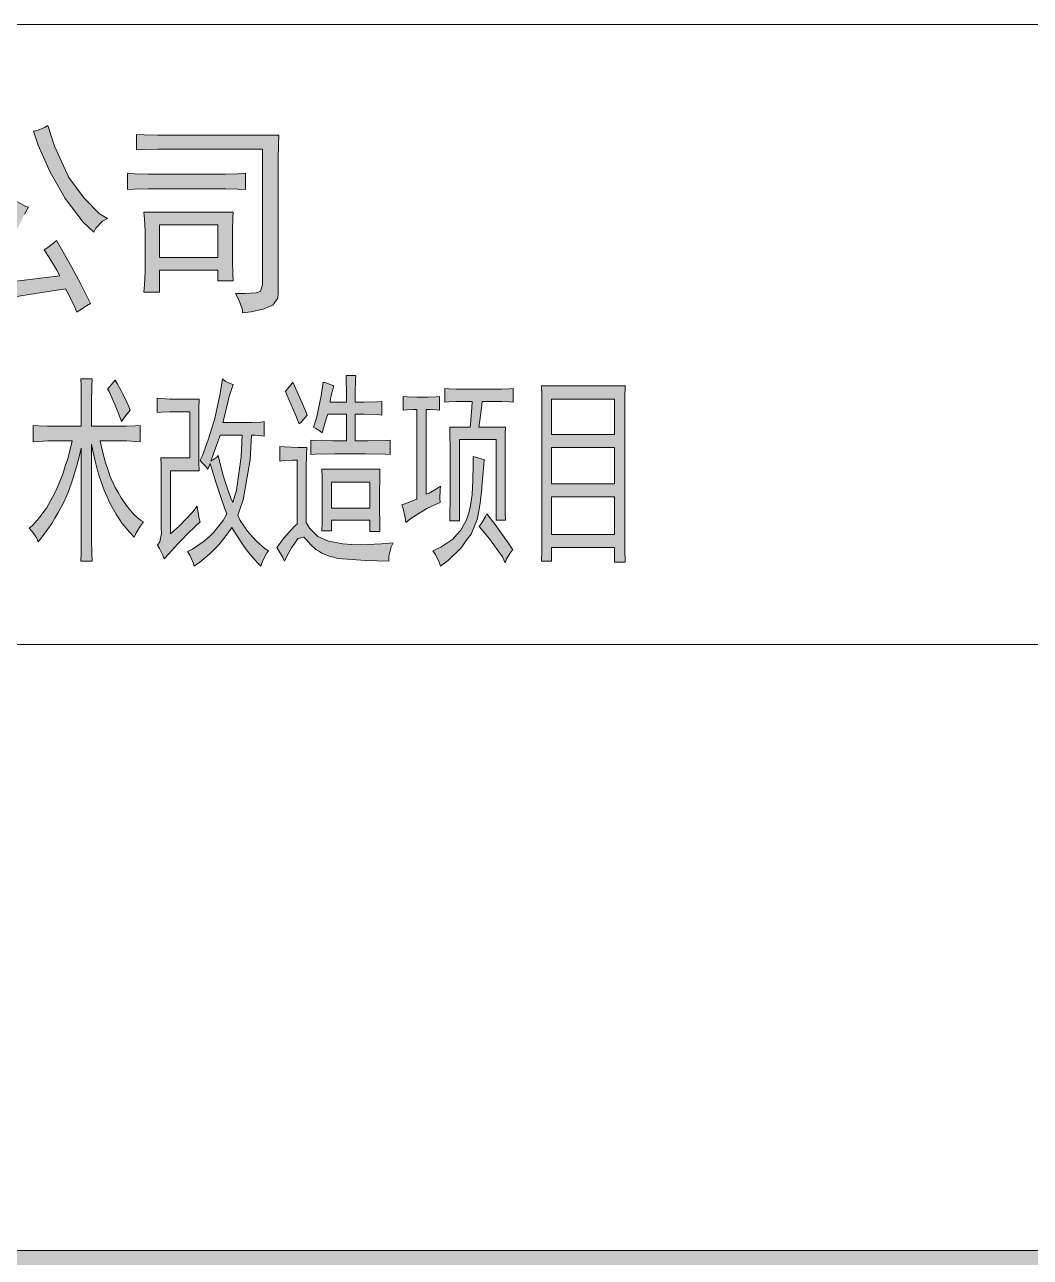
# Model space of a CAD drawing. Header units: millimetres. Extents: x 0 to 207, y 0 to 293.
# Drawn here: x 135.37 to 153.55, y 242.76 to 265.05 of the extents above; entities that cross this region are included whole.
import ezdxf

# ---------------------------------------------------------------- set-up
doc = ezdxf.new("R2010")
doc.units = ezdxf.units.MM

msp = doc.modelspace()

# ---------------------------------------------------------------- hatches: boundary and pattern name
h = msp.add_hatch(color=0)
h.dxf.hatch_style = 2
h.paths.add_polyline_path([(135.784167, 263.228667), (135.904111, 262.854722), (136.165167, 262.290278), (136.30275, 262.103306), (136.443861, 261.912806), (136.722556, 261.634111), (136.863667, 261.545917), (136.771944, 261.496528), (136.652, 261.373056), (136.62025, 261.298972), (136.426222, 261.482417), (136.098139, 261.90575), (135.964083, 262.145639), (135.830028, 262.385528), (135.611306, 262.875889), (135.526639, 263.126361), (135.597194, 263.140472), (135.724194, 263.189861)])
h = msp.add_hatch(color=0)
h.dxf.hatch_style = 2
h.paths.add_polyline_path([(139.961056, 263.052278), (139.957528, 262.89), (139.950472, 262.607778), (139.950472, 262.480778), (139.950472, 260.201833), (139.943417, 260.106583), (139.855222, 259.979583), (139.777611, 259.947833), (139.696472, 259.912556), (139.460111, 259.859639), (139.308417, 259.838472), (139.308417, 259.901972), (139.241389, 260.078361), (139.177889, 260.187722), (139.343694, 260.187722), (139.551833, 260.201833), (139.590639, 260.215944), (139.629444, 260.230056), (139.66825, 260.342944), (139.66825, 260.434667), (139.66825, 262.801806), (137.893778, 262.801806), (137.777361, 262.801806), (137.526889, 262.79475), (137.389306, 262.787694), (137.389306, 263.066389), (137.526889, 263.059333), (137.770306, 263.052278), (137.879667, 263.052278)])
h = msp.add_hatch(color=0)
h.dxf.hatch_style = 2
h.paths.add_polyline_path([(138.909778, 262.35025), (138.990917, 262.35025), (139.216694, 262.357306), (139.357806, 262.364361), (139.357806, 262.071556), (139.22375, 262.078611), (139.005028, 262.085667), (138.920361, 262.085667), (137.724444, 262.085667), (137.6045, 262.085667), (137.354028, 262.078611), (137.2235, 262.071556), (137.2235, 262.364361), (137.354028, 262.357306), (137.6045, 262.35025), (137.724444, 262.35025)])
h = msp.add_hatch(color=0)
h.dxf.hatch_style = 2
h.paths.add_polyline_path([(136.002889, 260.50875), (135.949972, 260.611056), (135.808861, 260.843889), (135.720667, 260.977944), (135.784167, 261.020278), (135.893528, 261.108472), (135.939389, 261.150806), (136.034639, 260.992056), (136.214556, 260.674556), (136.299222, 260.515806), (136.380361, 260.360583), (136.510889, 260.106583), (136.55675, 260.011333), (136.482667, 259.969), (136.362722, 259.887861), (136.309806, 259.852583), (136.271, 259.940778), (136.168694, 260.152444), (136.105194, 260.275917), (135.674806, 260.208889), (135.068028, 260.113639), (134.891639, 260.085417), (134.711722, 260.057194), (134.457722, 259.990167), (134.383639, 259.954889), (134.362472, 260.025444), (134.291917, 260.187722), (134.239, 260.275917), (134.306028, 260.304139), (134.425972, 260.406444), (134.485944, 260.480528), (134.542389, 260.554611), (134.711722, 260.861528), (134.824611, 261.094361), (134.9375, 261.327194), (135.09625, 261.736417), (135.142111, 261.912806), (135.237361, 261.845778), (135.385528, 261.764639), (135.434917, 261.750528), (135.364361, 261.627056), (135.177389, 261.253111), (135.057444, 261.006167), (134.9375, 260.759222), (134.768167, 260.434667), (134.71525, 260.364111), (135.011583, 260.392333), (135.653639, 260.466417)])
h = msp.add_hatch(color=0)
h.paths.add_polyline_path([(139.139083, 261.662333), (139.132028, 261.560028), (139.124972, 261.341306), (139.124972, 261.224889), (139.124972, 260.903861), (139.124972, 260.787444), (139.132028, 260.547556), (139.139083, 260.420556), (138.856861, 260.420556), (138.856861, 260.611056), (137.802056, 260.611056), (137.802056, 260.215944), (137.519833, 260.215944), (137.533944, 260.35), (137.544528, 260.582833), (137.544528, 260.685139), (137.544528, 261.224889), (137.544528, 261.320139), (137.533944, 261.538861), (137.519833, 261.662333)])
h.paths.add_polyline_path([(138.856861, 260.843889), (138.856861, 261.4295), (137.802056, 261.4295), (137.802056, 260.843889)])
h = msp.add_hatch(color=0)
h.dxf.hatch_style = 2
h.paths.add_polyline_path([(136.390944, 257.788833), (136.390944, 258.064), (136.390944, 258.240389), (136.387417, 258.533194), (136.383889, 258.649611), (136.584972, 258.649611), (136.581444, 258.519083), (136.574389, 258.226278), (136.574389, 258.064), (136.574389, 257.788833), (137.12825, 257.788833), (137.202333, 257.788833), (137.364611, 257.795889), (137.452806, 257.802944), (137.452806, 257.510139), (137.368139, 257.517194), (137.212917, 257.52425), (137.135306, 257.52425), (136.733139, 257.52425), (136.761361, 257.386667), (136.828389, 257.129139), (136.870722, 257.012722), (136.909528, 256.896306), (137.004778, 256.684639), (137.057694, 256.589389), (137.110611, 256.494139), (137.2235, 256.331861), (137.287, 256.261306), (137.346972, 256.19075), (137.459861, 256.091972), (137.512778, 256.06375), (137.459861, 255.989667), (137.378722, 255.852083), (137.346972, 255.785056), (137.269361, 255.866194), (137.131778, 256.032), (137.075333, 256.113139), (137.018889, 256.197806), (136.909528, 256.398889), (136.856611, 256.515306), (136.803694, 256.631722), (136.719028, 256.871611), (136.68375, 256.991556), (136.652, 257.1115), (136.599083, 257.347861), (136.574389, 257.467806), (136.574389, 255.859139), (136.574389, 255.749778), (136.581444, 255.49225), (136.584972, 255.347611), (136.383889, 255.347611), (136.387417, 255.49225), (136.390944, 255.749778), (136.390944, 255.859139), (136.390944, 257.393722), (136.36625, 257.284361), (136.30275, 257.058583), (136.267472, 256.938639), (136.232194, 256.822222), (136.158111, 256.610556), (136.115778, 256.515306), (136.073444, 256.420056), (135.971139, 256.229556), (135.914694, 256.130778), (135.854722, 256.032), (135.703028, 255.816806), (135.611306, 255.696861), (135.586611, 255.763889), (135.501944, 255.887361), (135.4455, 255.947333), (135.505472, 255.996722), (135.632472, 256.137833), (135.695972, 256.2225), (135.759472, 256.310694), (135.872361, 256.504722), (135.92175, 256.610556), (135.971139, 256.716389), (136.062861, 256.942167), (136.101667, 257.065639), (136.140472, 257.185583), (136.203972, 257.414889), (136.225139, 257.52425), (135.85825, 257.52425), (135.787694, 257.52425), (135.618361, 257.517194), (135.523111, 257.510139), (135.523111, 257.802944), (135.618361, 257.795889), (135.780639, 257.788833), (135.847667, 257.788833)])
h = msp.add_hatch(color=0)
h.dxf.hatch_style = 2
h.paths.add_polyline_path([(137.004778, 258.621389), (137.040056, 258.561417), (137.107083, 258.445), (137.135306, 258.385028), (137.167056, 258.328583), (137.237611, 258.173361), (137.276417, 258.081639), (137.219972, 258.014611), (137.142361, 257.912306), (137.117667, 257.877028), (137.075333, 257.993444), (137.00125, 258.173361), (136.973028, 258.240389), (136.944806, 258.307417), (136.891889, 258.416778), (136.863667, 258.459111)])
h = msp.add_hatch(color=0)
h.paths.add_polyline_path([(139.22375, 256.180167), (139.266083, 256.084917), (139.396611, 255.894417), (139.481278, 255.799167), (139.565944, 255.703917), (139.714111, 255.573389), (139.774083, 255.538111), (139.745861, 255.499306), (139.675306, 255.361722), (139.6365, 255.259417), (139.580056, 255.319389), (139.456583, 255.456972), (139.393083, 255.538111), (139.329583, 255.61925), (139.188472, 255.830917), (139.110861, 255.961444), (139.03325, 255.845028), (138.878028, 255.647472), (138.796889, 255.566333), (138.71575, 255.485194), (138.535833, 255.3335), (138.433528, 255.259417), (138.415889, 255.326444), (138.355917, 255.456972), (138.310056, 255.524), (138.401778, 255.566333), (138.595806, 255.696861), (138.694583, 255.785056), (138.789833, 255.87325), (138.955639, 256.084917), (139.022667, 256.208389), (138.987389, 256.296583), (138.913306, 256.50825), (138.870972, 256.631722), (138.832167, 256.758722), (138.758083, 256.998611), (138.722806, 257.115028), (138.680472, 257.012722), (138.634611, 257.065639), (138.564056, 257.14325), (138.539361, 257.175), (138.581694, 257.263194), (138.687528, 257.541889), (138.743972, 257.735917), (138.803944, 257.929944), (138.902722, 258.385028), (138.941528, 258.649611), (138.994444, 258.607278), (139.093222, 258.554361), (139.135556, 258.547306), (139.110861, 258.473222), (139.061472, 258.310944), (139.040306, 258.219222), (139.015611, 258.1275), (138.973278, 257.947583), (138.952111, 257.859389), (139.389556, 257.859389), (139.481278, 257.859389), (139.6365, 257.866444), (139.696472, 257.877028), (139.696472, 257.612444), (139.654139, 257.6195), (139.537722, 257.626556), (139.467167, 257.626556), (139.442472, 257.182056), (139.319, 256.458861)])
h.paths.add_polyline_path([(138.733389, 257.160889), (138.772194, 257.182056), (138.839222, 257.231444), (138.863917, 257.263194), (138.895667, 257.136194), (138.959167, 256.899833), (138.994444, 256.786944), (139.029722, 256.674056), (139.09675, 256.487083), (139.1285, 256.413), (139.195528, 256.631722), (139.283722, 257.2385), (139.301361, 257.626556), (138.899194, 257.626556), (138.860389, 257.510139), (138.775722, 257.277306)])
h = msp.add_hatch(color=0)
h.dxf.hatch_style = 2
h.paths.add_polyline_path([(140.476111, 257.993444), (140.440833, 257.947583), (140.36675, 257.866444), (140.327944, 257.831167), (140.267972, 257.986389), (140.1445, 258.275667), (140.081, 258.416778), (140.116278, 258.459111), (140.183306, 258.547306), (140.215056, 258.589639), (140.320889, 258.356806), (140.451417, 258.056944)])
h = msp.add_hatch(color=0)
h.dxf.hatch_style = 2
h.paths.add_polyline_path([(140.959417, 258.519083), (140.931194, 258.437944), (140.899444, 258.293306), (140.888861, 258.226278), (141.188722, 258.226278), (141.188722, 258.402667), (141.181667, 258.642556), (141.178139, 258.709583), (141.354528, 258.709583), (141.351, 258.6355), (141.343944, 258.395611), (141.343944, 258.226278), (141.502694, 258.226278), (141.742583, 258.233333), (141.82725, 258.240389), (141.82725, 257.993444), (141.749639, 258.0005), (141.506222, 258.007556), (141.343944, 258.007556), (141.343944, 257.52425), (141.576778, 257.52425), (141.894278, 257.531306), (141.975417, 257.538361), (141.975417, 257.277306), (141.894278, 257.284361), (141.527389, 257.291417), (141.248694, 257.291417), (140.973528, 257.291417), (140.617222, 257.284361), (140.539611, 257.277306), (140.539611, 257.538361), (140.617222, 257.531306), (140.941778, 257.52425), (141.188722, 257.52425), (141.188722, 258.007556), (140.846528, 258.007556), (140.818306, 257.926417), (140.768917, 257.757083), (140.74775, 257.672417), (140.708944, 257.700639), (140.631333, 257.750028), (140.592528, 257.774722), (140.641917, 257.933472), (140.730111, 258.342694), (140.765389, 258.589639), (140.81125, 258.575528), (140.9065, 258.54025)])
h = msp.add_hatch(color=0)
h.dxf.hatch_style = 2
h.paths.add_polyline_path([(143.92275, 258.459111), (143.993306, 258.459111), (144.134417, 258.466167), (144.201444, 258.473222), (144.201444, 258.226278), (144.134417, 258.233333), (143.993306, 258.240389), (143.92275, 258.240389), (143.640528, 258.240389), (143.629944, 258.123972), (143.598194, 257.891139), (143.580556, 257.774722), (144.063861, 257.774722), (144.056806, 257.661833), (144.053278, 257.421944), (144.053278, 257.291417), (144.053278, 256.561167), (144.053278, 256.465917), (144.056806, 256.233083), (144.063861, 256.091972), (143.894528, 256.091972), (143.894528, 257.552472), (143.231306, 257.552472), (143.231306, 256.077861), (143.054917, 256.077861), (143.058444, 256.208389), (143.061972, 256.44475), (143.061972, 256.547056), (143.061972, 257.291417), (143.061972, 257.400778), (143.058444, 257.640667), (143.054917, 257.774722), (143.421806, 257.774722), (143.435917, 257.898194), (143.453556, 258.131028), (143.457083, 258.240389), (143.238361, 258.240389), (143.171333, 258.240389), (143.037278, 258.233333), (142.966722, 258.226278), (142.966722, 258.473222), (143.037278, 258.466167), (143.171333, 258.459111), (143.238361, 258.459111)])
h = msp.add_hatch(color=0)
h.paths.add_polyline_path([(146.226389, 258.519083), (146.222861, 258.307417), (146.219333, 257.90525), (146.219333, 257.71475), (146.219333, 256.003778), (146.219333, 255.894417), (146.222861, 255.559278), (146.226389, 255.3335), (146.035889, 255.3335), (146.035889, 255.594556), (144.896417, 255.594556), (144.896417, 255.347611), (144.712972, 255.347611), (144.7165, 255.545167), (144.720028, 255.859139), (144.720028, 255.975556), (144.720028, 257.71475), (144.720028, 257.954639), (144.7165, 258.356806), (144.712972, 258.519083)])
h.paths.add_polyline_path([(146.035889, 255.830917), (146.035889, 256.515306), (144.896417, 256.515306), (144.896417, 255.830917)])
h.paths.add_polyline_path([(146.035889, 256.751667), (146.035889, 257.407833), (144.896417, 257.407833), (144.896417, 256.751667)])
h.paths.add_polyline_path([(146.035889, 257.640667), (146.035889, 258.282722), (144.896417, 258.282722), (144.896417, 257.640667)])
h = msp.add_hatch(color=0)
h.dxf.hatch_style = 2
h.paths.add_polyline_path([(138.521722, 258.282722), (138.518194, 258.116917), (138.514667, 257.781778), (138.514667, 257.612444), (138.514667, 257.443111), (138.518194, 257.129139), (138.521722, 256.9845), (138.003139, 256.9845), (138.003139, 255.845028), (138.165417, 255.989667), (138.408833, 256.240139), (138.486444, 256.342444), (138.497028, 256.25425), (138.521722, 256.113139), (138.539361, 256.06375), (138.454694, 255.982611), (138.292417, 255.823861), (138.214806, 255.742722), (138.137194, 255.661583), (137.974917, 255.485194), (137.89025, 255.389944), (137.865556, 255.456972), (137.802056, 255.580444), (137.766778, 255.640417), (137.809111, 255.696861), (137.840861, 255.852083), (137.837333, 255.947333), (137.837333, 256.751667), (137.837333, 256.853972), (137.833806, 257.086806), (137.830278, 257.217333), (138.355917, 257.217333), (138.355917, 258.049889), (138.066639, 258.049889), (137.992556, 258.049889), (137.837333, 258.042833), (137.759722, 258.035778), (137.759722, 258.300361), (137.837333, 258.293306), (137.992556, 258.282722), (138.066639, 258.282722)])
h = msp.add_hatch(color=0)
h.dxf.hatch_style = 2
h.paths.add_polyline_path([(142.878528, 256.413), (142.797389, 256.377722), (142.642167, 256.300111), (142.571611, 256.261306), (142.501056, 256.218972), (142.345833, 256.113139), (142.257639, 256.049639), (142.247056, 256.137833), (142.211778, 256.296583), (142.187083, 256.370667), (142.257639, 256.391833), (142.391694, 256.44475), (142.458722, 256.472972), (142.458722, 258.09575), (142.402278, 258.09575), (142.278806, 258.088694), (142.211778, 258.081639), (142.211778, 258.328583), (142.285861, 258.321528), (142.458722, 258.314472), (142.553972, 258.314472), (142.65275, 258.314472), (142.807972, 258.321528), (142.871472, 258.328583), (142.871472, 258.081639), (142.822083, 258.088694), (142.698611, 258.09575), (142.624528, 258.09575), (142.624528, 256.561167), (142.680972, 256.582333), (142.815028, 256.656417), (142.889111, 256.705806), (142.878528, 256.631722), (142.875, 256.487083)])
h = msp.add_hatch(color=0)
h.dxf.hatch_style = 2
h.paths.add_polyline_path([(139.925778, 255.594556), (140.056306, 255.763889), (140.23975, 255.975556), (140.292667, 256.021417), (140.292667, 257.175), (140.208, 257.175), (140.052778, 257.167944), (139.978694, 257.160889), (139.978694, 257.421944), (140.063361, 257.414889), (140.310306, 257.407833), (140.469056, 257.407833), (140.465528, 257.27025), (140.458472, 257.051528), (140.458472, 256.970389), (140.458472, 256.049639), (140.514917, 255.947333), (140.670139, 255.799167), (140.765389, 255.756833), (140.864167, 255.7145), (141.121694, 255.661583), (141.283972, 255.654528), (141.44625, 255.647472), (141.816667, 255.661583), (142.028333, 255.68275), (141.993056, 255.612194), (141.95425, 255.442861), (141.950722, 255.347611), (141.527389, 255.361722), (141.029972, 255.397), (140.948833, 255.421694), (140.871222, 255.442861), (140.740694, 255.495778), (140.687778, 255.531056), (140.634861, 255.562806), (140.529028, 255.658056), (140.472583, 255.721556), (140.416139, 255.781528), (140.306778, 255.760361), (140.250333, 255.675694), (140.190361, 255.591028), (140.098639, 255.42875), (140.063361, 255.347611), (140.035139, 255.414639), (139.964583, 255.538111)])
h = msp.add_hatch(color=0)
h.dxf.hatch_style = 2
h.paths.add_polyline_path([(143.675806, 257.189111), (143.66875, 257.100917), (143.651111, 256.896306), (143.640528, 256.779889), (143.633472, 256.663472), (143.601722, 256.398889), (143.577028, 256.25425), (143.552333, 256.106083), (143.439444, 255.8415), (143.35125, 255.721556), (143.266583, 255.598083), (143.03375, 255.368778), (142.889111, 255.259417), (142.864417, 255.3335), (142.797389, 255.471083), (142.748, 255.538111), (142.892639, 255.601611), (143.107833, 255.749778), (143.181917, 255.830917), (143.252472, 255.908528), (143.358306, 256.099028), (143.393583, 256.208389), (143.425333, 256.31775), (143.460611, 256.557639), (143.467667, 256.684639), (143.471194, 256.811639), (143.474722, 257.093861), (143.474722, 257.245556), (143.520583, 257.231444), (143.619361, 257.203222)])
h = msp.add_hatch(color=0)
h.paths.add_polyline_path([(141.791972, 257.012722), (141.788444, 256.868083), (141.784917, 256.582333), (141.784917, 256.44475), (141.784917, 256.303639), (141.788444, 256.028472), (141.791972, 255.887361), (141.608528, 255.887361), (141.608528, 256.091972), (140.913556, 256.091972), (140.913556, 255.901472), (140.740694, 255.901472), (140.744222, 256.042583), (140.74775, 256.31775), (140.74775, 256.458861), (140.74775, 256.596444), (140.744222, 256.875139), (140.740694, 257.012722)])
h.paths.add_polyline_path([(141.608528, 256.310694), (141.608528, 256.779889), (140.913556, 256.779889), (140.913556, 256.310694)])
h = msp.add_hatch(color=0)
h.dxf.hatch_style = 2
h.paths.add_polyline_path([(143.721667, 256.208389), (143.873361, 256.010833), (144.109722, 255.68275), (144.194389, 255.552222), (144.152056, 255.509889), (144.0815, 255.389944), (144.053278, 255.319389), (144.007417, 255.42875), (143.774583, 255.756833), (143.587611, 255.975556), (143.633472, 256.042583), (143.7005, 256.159)])
h = msp.add_hatch(color=0)
h.dxf.hatch_style = 2
h.paths.add_polyline_path([(201.9935, 242.883972), (201.9935, 242.390083), (25.124833, 242.390083), (25.124833, 242.883972)])

# ---------------------------------------------------------------- linework, layer by layer
at = {"color": 0, "lineweight": 0}
for points in [[(77.840417, 265.052528), (201.9935, 265.052528)], [(135.237361, 261.845778), (135.385528, 261.764639), (135.434917, 261.750528), (135.364361, 261.627056)], [(135.011583, 260.392333), (135.653639, 260.466417), (136.002889, 260.50875), (135.949972, 260.611056), (135.808861, 260.843889), (135.720667, 260.977944), (135.784167, 261.020278), (135.893528, 261.108472), (135.939389, 261.150806), (136.034639, 260.992056), (136.214556, 260.674556), (136.299222, 260.515806), (136.380361, 260.360583), (136.510889, 260.106583), (136.55675, 260.011333), (136.482667, 259.969), (136.362722, 259.887861), (136.309806, 259.852583), (136.271, 259.940778), (136.168694, 260.152444), (136.105194, 260.275917), (135.674806, 260.208889), (135.068028, 260.113639)], [(77.840417, 253.844778), (201.9935, 253.844778)]]:
    msp.add_lwpolyline(points, dxfattribs=at)
for points in [[(135.784167, 263.228667), (135.904111, 262.854722), (136.165167, 262.290278), (136.30275, 262.103306), (136.443861, 261.912806), (136.722556, 261.634111), (136.863667, 261.545917), (136.771944, 261.496528), (136.652, 261.373056), (136.62025, 261.298972), (136.426222, 261.482417), (136.098139, 261.90575), (135.964083, 262.145639), (135.830028, 262.385528), (135.611306, 262.875889), (135.526639, 263.126361), (135.597194, 263.140472), (135.724194, 263.189861)], [(139.961056, 263.052278), (139.957528, 262.89), (139.950472, 262.607778), (139.950472, 262.480778), (139.950472, 260.201833), (139.943417, 260.106583), (139.855222, 259.979583), (139.777611, 259.947833), (139.696472, 259.912556), (139.460111, 259.859639), (139.308417, 259.838472), (139.308417, 259.901972), (139.241389, 260.078361), (139.177889, 260.187722), (139.343694, 260.187722), (139.551833, 260.201833), (139.590639, 260.215944), (139.629444, 260.230056), (139.66825, 260.342944), (139.66825, 260.434667), (139.66825, 262.801806), (137.893778, 262.801806), (137.777361, 262.801806), (137.526889, 262.79475), (137.389306, 262.787694), (137.389306, 263.066389), (137.526889, 263.059333), (137.770306, 263.052278), (137.879667, 263.052278)], [(138.909778, 262.35025), (138.990917, 262.35025), (139.216694, 262.357306), (139.357806, 262.364361), (139.357806, 262.071556), (139.22375, 262.078611), (139.005028, 262.085667), (138.920361, 262.085667), (137.724444, 262.085667), (137.6045, 262.085667), (137.354028, 262.078611), (137.2235, 262.071556), (137.2235, 262.364361), (137.354028, 262.357306), (137.6045, 262.35025), (137.724444, 262.35025)], [(139.139083, 261.662333), (139.132028, 261.560028), (139.124972, 261.341306), (139.124972, 261.224889), (139.124972, 260.903861), (139.124972, 260.787444), (139.132028, 260.547556), (139.139083, 260.420556), (138.856861, 260.420556), (138.856861, 260.611056), (137.802056, 260.611056), (137.802056, 260.215944), (137.519833, 260.215944), (137.533944, 260.35), (137.544528, 260.582833), (137.544528, 260.685139), (137.544528, 261.224889), (137.544528, 261.320139), (137.533944, 261.538861), (137.519833, 261.662333)], [(138.856861, 260.843889), (138.856861, 261.4295), (137.802056, 261.4295), (137.802056, 260.843889)], [(136.390944, 257.788833), (136.390944, 258.064), (136.390944, 258.240389), (136.387417, 258.533194), (136.383889, 258.649611), (136.584972, 258.649611), (136.581444, 258.519083), (136.574389, 258.226278), (136.574389, 258.064), (136.574389, 257.788833), (137.12825, 257.788833), (137.202333, 257.788833), (137.364611, 257.795889), (137.452806, 257.802944), (137.452806, 257.510139), (137.368139, 257.517194), (137.212917, 257.52425), (137.135306, 257.52425), (136.733139, 257.52425), (136.761361, 257.386667), (136.828389, 257.129139), (136.870722, 257.012722), (136.909528, 256.896306), (137.004778, 256.684639), (137.057694, 256.589389), (137.110611, 256.494139), (137.2235, 256.331861), (137.287, 256.261306), (137.346972, 256.19075), (137.459861, 256.091972), (137.512778, 256.06375), (137.459861, 255.989667), (137.378722, 255.852083), (137.346972, 255.785056), (137.269361, 255.866194), (137.131778, 256.032), (137.075333, 256.113139), (137.018889, 256.197806), (136.909528, 256.398889), (136.856611, 256.515306), (136.803694, 256.631722), (136.719028, 256.871611), (136.68375, 256.991556), (136.652, 257.1115), (136.599083, 257.347861), (136.574389, 257.467806), (136.574389, 255.859139), (136.574389, 255.749778), (136.581444, 255.49225), (136.584972, 255.347611), (136.383889, 255.347611), (136.387417, 255.49225), (136.390944, 255.749778), (136.390944, 255.859139), (136.390944, 257.393722), (136.36625, 257.284361), (136.30275, 257.058583), (136.267472, 256.938639), (136.232194, 256.822222), (136.158111, 256.610556), (136.115778, 256.515306), (136.073444, 256.420056), (135.971139, 256.229556), (135.914694, 256.130778), (135.854722, 256.032), (135.703028, 255.816806), (135.611306, 255.696861), (135.586611, 255.763889), (135.501944, 255.887361), (135.4455, 255.947333), (135.505472, 255.996722), (135.632472, 256.137833), (135.695972, 256.2225), (135.759472, 256.310694), (135.872361, 256.504722), (135.92175, 256.610556), (135.971139, 256.716389), (136.062861, 256.942167), (136.101667, 257.065639), (136.140472, 257.185583), (136.203972, 257.414889), (136.225139, 257.52425), (135.85825, 257.52425), (135.787694, 257.52425), (135.618361, 257.517194), (135.523111, 257.510139), (135.523111, 257.802944), (135.618361, 257.795889), (135.780639, 257.788833), (135.847667, 257.788833)], [(137.004778, 258.621389), (137.040056, 258.561417), (137.107083, 258.445), (137.135306, 258.385028), (137.167056, 258.328583), (137.237611, 258.173361), (137.276417, 258.081639), (137.219972, 258.014611), (137.142361, 257.912306), (137.117667, 257.877028), (137.075333, 257.993444), (137.00125, 258.173361), (136.973028, 258.240389), (136.944806, 258.307417), (136.891889, 258.416778), (136.863667, 258.459111)], [(139.22375, 256.180167), (139.266083, 256.084917), (139.396611, 255.894417), (139.481278, 255.799167), (139.565944, 255.703917), (139.714111, 255.573389), (139.774083, 255.538111), (139.745861, 255.499306), (139.675306, 255.361722), (139.6365, 255.259417), (139.580056, 255.319389), (139.456583, 255.456972), (139.393083, 255.538111), (139.329583, 255.61925), (139.188472, 255.830917), (139.110861, 255.961444), (139.03325, 255.845028), (138.878028, 255.647472), (138.796889, 255.566333), (138.71575, 255.485194), (138.535833, 255.3335), (138.433528, 255.259417), (138.415889, 255.326444), (138.355917, 255.456972), (138.310056, 255.524), (138.401778, 255.566333), (138.595806, 255.696861), (138.694583, 255.785056), (138.789833, 255.87325), (138.955639, 256.084917), (139.022667, 256.208389), (138.987389, 256.296583), (138.913306, 256.50825), (138.870972, 256.631722), (138.832167, 256.758722), (138.758083, 256.998611), (138.722806, 257.115028), (138.680472, 257.012722), (138.634611, 257.065639), (138.564056, 257.14325), (138.539361, 257.175), (138.581694, 257.263194), (138.687528, 257.541889), (138.743972, 257.735917), (138.803944, 257.929944), (138.902722, 258.385028), (138.941528, 258.649611), (138.994444, 258.607278), (139.093222, 258.554361), (139.135556, 258.547306), (139.110861, 258.473222), (139.061472, 258.310944), (139.040306, 258.219222), (139.015611, 258.1275), (138.973278, 257.947583), (138.952111, 257.859389), (139.389556, 257.859389), (139.481278, 257.859389), (139.6365, 257.866444), (139.696472, 257.877028), (139.696472, 257.612444), (139.654139, 257.6195), (139.537722, 257.626556), (139.467167, 257.626556), (139.442472, 257.182056), (139.319, 256.458861)], [(140.476111, 257.993444), (140.440833, 257.947583), (140.36675, 257.866444), (140.327944, 257.831167), (140.267972, 257.986389), (140.1445, 258.275667), (140.081, 258.416778), (140.116278, 258.459111), (140.183306, 258.547306), (140.215056, 258.589639), (140.320889, 258.356806), (140.451417, 258.056944)], [(140.959417, 258.519083), (140.931194, 258.437944), (140.899444, 258.293306), (140.888861, 258.226278), (141.188722, 258.226278), (141.188722, 258.402667), (141.181667, 258.642556), (141.178139, 258.709583), (141.354528, 258.709583), (141.351, 258.6355), (141.343944, 258.395611), (141.343944, 258.226278), (141.502694, 258.226278), (141.742583, 258.233333), (141.82725, 258.240389), (141.82725, 257.993444), (141.749639, 258.0005), (141.506222, 258.007556), (141.343944, 258.007556), (141.343944, 257.52425), (141.576778, 257.52425), (141.894278, 257.531306), (141.975417, 257.538361), (141.975417, 257.277306), (141.894278, 257.284361), (141.527389, 257.291417), (141.248694, 257.291417), (140.973528, 257.291417), (140.617222, 257.284361), (140.539611, 257.277306), (140.539611, 257.538361), (140.617222, 257.531306), (140.941778, 257.52425), (141.188722, 257.52425), (141.188722, 258.007556), (140.846528, 258.007556), (140.818306, 257.926417), (140.768917, 257.757083), (140.74775, 257.672417), (140.708944, 257.700639), (140.631333, 257.750028), (140.592528, 257.774722), (140.641917, 257.933472), (140.730111, 258.342694), (140.765389, 258.589639), (140.81125, 258.575528), (140.9065, 258.54025)], [(143.92275, 258.459111), (143.993306, 258.459111), (144.134417, 258.466167), (144.201444, 258.473222), (144.201444, 258.226278), (144.134417, 258.233333), (143.993306, 258.240389), (143.92275, 258.240389), (143.640528, 258.240389), (143.629944, 258.123972), (143.598194, 257.891139), (143.580556, 257.774722), (144.063861, 257.774722), (144.056806, 257.661833), (144.053278, 257.421944), (144.053278, 257.291417), (144.053278, 256.561167), (144.053278, 256.465917), (144.056806, 256.233083), (144.063861, 256.091972), (143.894528, 256.091972), (143.894528, 257.552472), (143.231306, 257.552472), (143.231306, 256.077861), (143.054917, 256.077861), (143.058444, 256.208389), (143.061972, 256.44475), (143.061972, 256.547056), (143.061972, 257.291417), (143.061972, 257.400778), (143.058444, 257.640667), (143.054917, 257.774722), (143.421806, 257.774722), (143.435917, 257.898194), (143.453556, 258.131028), (143.457083, 258.240389), (143.238361, 258.240389), (143.171333, 258.240389), (143.037278, 258.233333), (142.966722, 258.226278), (142.966722, 258.473222), (143.037278, 258.466167), (143.171333, 258.459111), (143.238361, 258.459111)], [(146.226389, 258.519083), (146.222861, 258.307417), (146.219333, 257.90525), (146.219333, 257.71475), (146.219333, 256.003778), (146.219333, 255.894417), (146.222861, 255.559278), (146.226389, 255.3335), (146.035889, 255.3335), (146.035889, 255.594556), (144.896417, 255.594556), (144.896417, 255.347611), (144.712972, 255.347611), (144.7165, 255.545167), (144.720028, 255.859139), (144.720028, 255.975556), (144.720028, 257.71475), (144.720028, 257.954639), (144.7165, 258.356806), (144.712972, 258.519083)], [(138.521722, 258.282722), (138.518194, 258.116917), (138.514667, 257.781778), (138.514667, 257.612444), (138.514667, 257.443111), (138.518194, 257.129139), (138.521722, 256.9845), (138.003139, 256.9845), (138.003139, 255.845028), (138.165417, 255.989667), (138.408833, 256.240139), (138.486444, 256.342444), (138.497028, 256.25425), (138.521722, 256.113139), (138.539361, 256.06375), (138.454694, 255.982611), (138.292417, 255.823861), (138.214806, 255.742722), (138.137194, 255.661583), (137.974917, 255.485194), (137.89025, 255.389944), (137.865556, 255.456972), (137.802056, 255.580444), (137.766778, 255.640417), (137.809111, 255.696861), (137.840861, 255.852083), (137.837333, 255.947333), (137.837333, 256.751667), (137.837333, 256.853972), (137.833806, 257.086806), (137.830278, 257.217333), (138.355917, 257.217333), (138.355917, 258.049889), (138.066639, 258.049889), (137.992556, 258.049889), (137.837333, 258.042833), (137.759722, 258.035778), (137.759722, 258.300361), (137.837333, 258.293306), (137.992556, 258.282722), (138.066639, 258.282722)], [(142.878528, 256.413), (142.797389, 256.377722), (142.642167, 256.300111), (142.571611, 256.261306), (142.501056, 256.218972), (142.345833, 256.113139), (142.257639, 256.049639), (142.247056, 256.137833), (142.211778, 256.296583), (142.187083, 256.370667), (142.257639, 256.391833), (142.391694, 256.44475), (142.458722, 256.472972), (142.458722, 258.09575), (142.402278, 258.09575), (142.278806, 258.088694), (142.211778, 258.081639), (142.211778, 258.328583), (142.285861, 258.321528), (142.458722, 258.314472), (142.553972, 258.314472), (142.65275, 258.314472), (142.807972, 258.321528), (142.871472, 258.328583), (142.871472, 258.081639), (142.822083, 258.088694), (142.698611, 258.09575), (142.624528, 258.09575), (142.624528, 256.561167), (142.680972, 256.582333), (142.815028, 256.656417), (142.889111, 256.705806), (142.878528, 256.631722), (142.875, 256.487083)], [(146.035889, 257.640667), (146.035889, 258.282722), (144.896417, 258.282722), (144.896417, 257.640667)], [(138.733389, 257.160889), (138.772194, 257.182056), (138.839222, 257.231444), (138.863917, 257.263194), (138.895667, 257.136194), (138.959167, 256.899833), (138.994444, 256.786944), (139.029722, 256.674056), (139.09675, 256.487083), (139.1285, 256.413), (139.195528, 256.631722), (139.283722, 257.2385), (139.301361, 257.626556), (138.899194, 257.626556), (138.860389, 257.510139), (138.775722, 257.277306)], [(139.925778, 255.594556), (140.056306, 255.763889), (140.23975, 255.975556), (140.292667, 256.021417), (140.292667, 257.175), (140.208, 257.175), (140.052778, 257.167944), (139.978694, 257.160889), (139.978694, 257.421944), (140.063361, 257.414889), (140.310306, 257.407833), (140.469056, 257.407833), (140.465528, 257.27025), (140.458472, 257.051528), (140.458472, 256.970389), (140.458472, 256.049639), (140.514917, 255.947333), (140.670139, 255.799167), (140.765389, 255.756833), (140.864167, 255.7145), (141.121694, 255.661583), (141.283972, 255.654528), (141.44625, 255.647472), (141.816667, 255.661583), (142.028333, 255.68275), (141.993056, 255.612194), (141.95425, 255.442861), (141.950722, 255.347611), (141.527389, 255.361722), (141.029972, 255.397), (140.948833, 255.421694), (140.871222, 255.442861), (140.740694, 255.495778), (140.687778, 255.531056), (140.634861, 255.562806), (140.529028, 255.658056), (140.472583, 255.721556), (140.416139, 255.781528), (140.306778, 255.760361), (140.250333, 255.675694), (140.190361, 255.591028), (140.098639, 255.42875), (140.063361, 255.347611), (140.035139, 255.414639), (139.964583, 255.538111)], [(146.035889, 256.751667), (146.035889, 257.407833), (144.896417, 257.407833), (144.896417, 256.751667)], [(143.675806, 257.189111), (143.66875, 257.100917), (143.651111, 256.896306), (143.640528, 256.779889), (143.633472, 256.663472), (143.601722, 256.398889), (143.577028, 256.25425), (143.552333, 256.106083), (143.439444, 255.8415), (143.35125, 255.721556), (143.266583, 255.598083), (143.03375, 255.368778), (142.889111, 255.259417), (142.864417, 255.3335), (142.797389, 255.471083), (142.748, 255.538111), (142.892639, 255.601611), (143.107833, 255.749778), (143.181917, 255.830917), (143.252472, 255.908528), (143.358306, 256.099028), (143.393583, 256.208389), (143.425333, 256.31775), (143.460611, 256.557639), (143.467667, 256.684639), (143.471194, 256.811639), (143.474722, 257.093861), (143.474722, 257.245556), (143.520583, 257.231444), (143.619361, 257.203222)], [(141.791972, 257.012722), (141.788444, 256.868083), (141.784917, 256.582333), (141.784917, 256.44475), (141.784917, 256.303639), (141.788444, 256.028472), (141.791972, 255.887361), (141.608528, 255.887361), (141.608528, 256.091972), (140.913556, 256.091972), (140.913556, 255.901472), (140.740694, 255.901472), (140.744222, 256.042583), (140.74775, 256.31775), (140.74775, 256.458861), (140.74775, 256.596444), (140.744222, 256.875139), (140.740694, 257.012722)], [(141.608528, 256.310694), (141.608528, 256.779889), (140.913556, 256.779889), (140.913556, 256.310694)], [(146.035889, 255.830917), (146.035889, 256.515306), (144.896417, 256.515306), (144.896417, 255.830917)], [(143.721667, 256.208389), (143.873361, 256.010833), (144.109722, 255.68275), (144.194389, 255.552222), (144.152056, 255.509889), (144.0815, 255.389944), (144.053278, 255.319389), (144.007417, 255.42875), (143.774583, 255.756833), (143.587611, 255.975556), (143.633472, 256.042583), (143.7005, 256.159)], [(201.9935, 242.883972), (201.9935, 242.390083), (25.124833, 242.390083), (25.124833, 242.883972)]]:
    msp.add_lwpolyline(points, close=True, dxfattribs=at)

doc.saveas('drawing.dxf')
